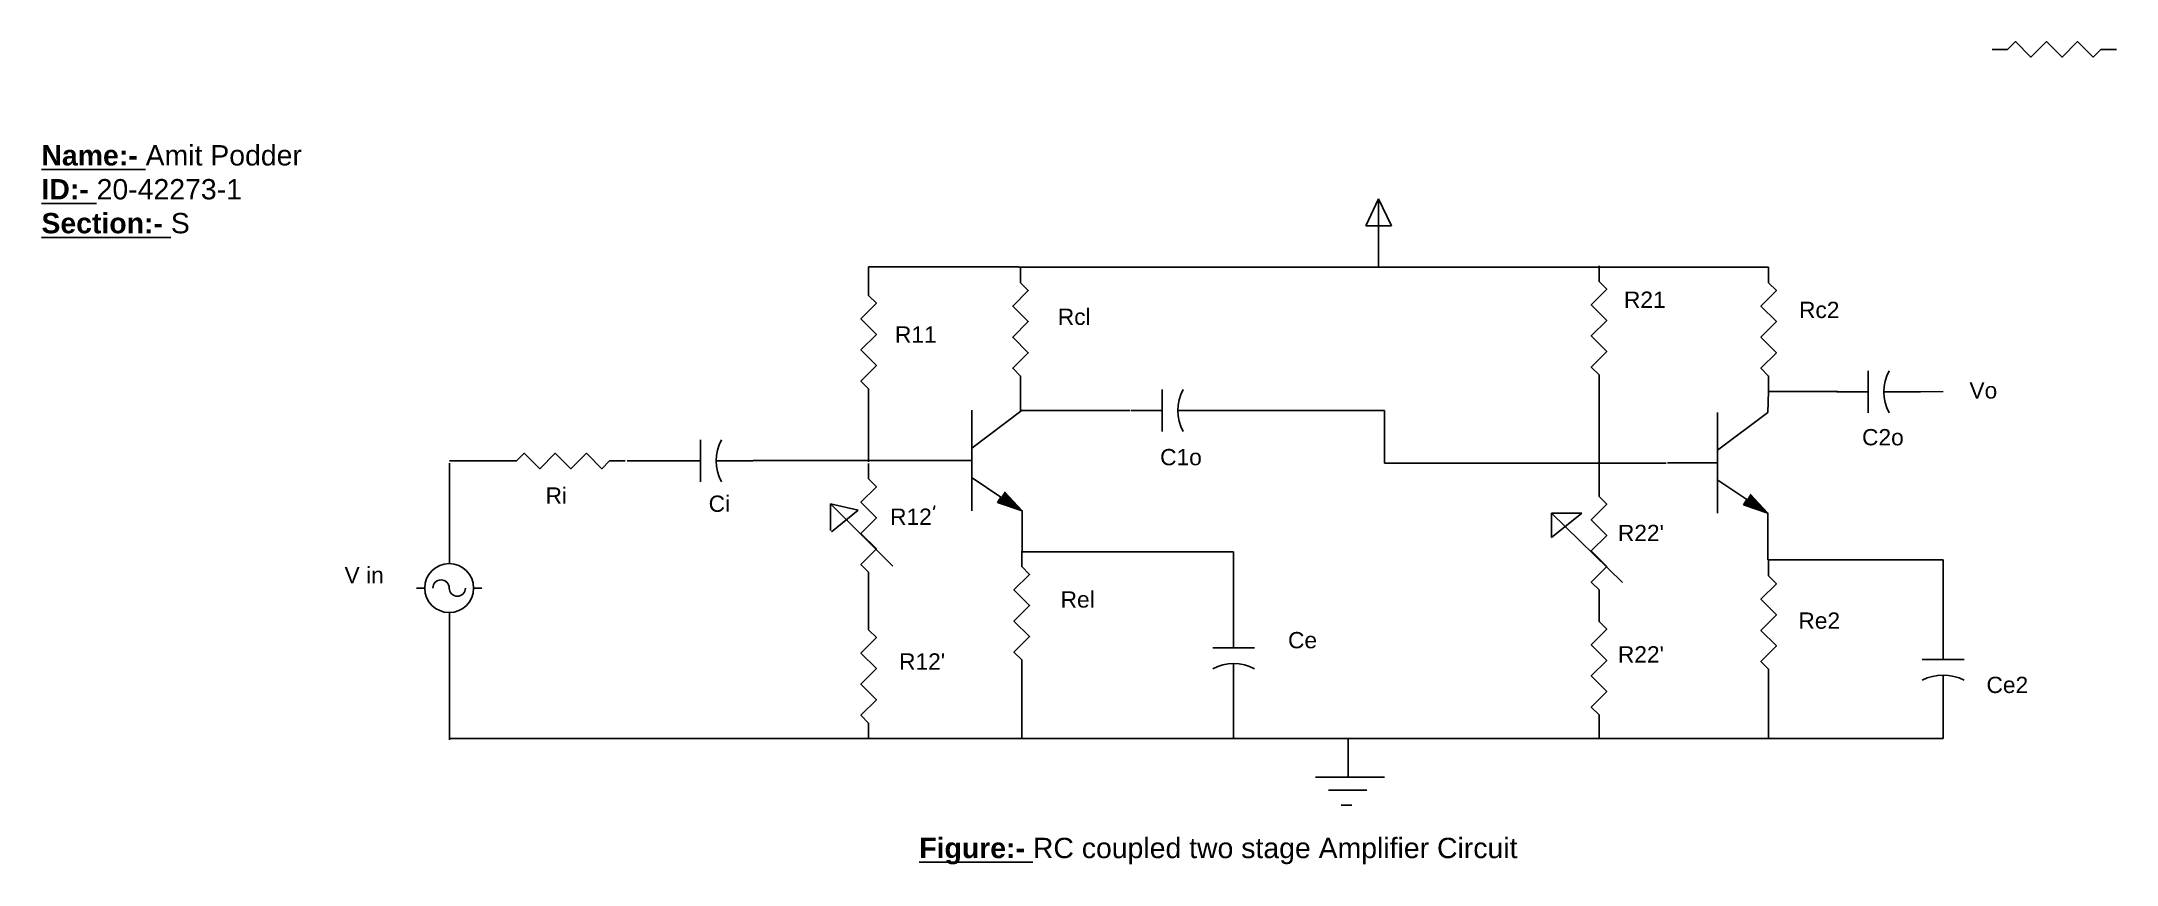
# Model space of a CAD drawing. Header units: inches. Extents: x 1 to 103, y 11 to 52.
import ezdxf

# ---------------------------------------------------------------- set-up
doc = ezdxf.new("R2010")
doc.units = ezdxf.units.IN
doc.header["$MEASUREMENT"] = 0

# ---------------------------------------------------------------- blocks, each defined once
blk = doc.blocks.new('Resistor')
at = {"color": 7}
blk.add_lwpolyline([(0, 0), (0.05, 0), (0.075, 0.025), (0.125, -0.025), (0.175, 0.025), (0.225, -0.025), (0.275, 0.025), (0.325, -0.025), (0.35, 0), (0.4, 0)], dxfattribs=at)
blk = doc.blocks.new('Generator - AC')
at = {"color": 7}
for p, q in [((0, 0), (0.05, 0)), ((0.35, 0), (0.4, 0))]:
    blk.add_line(p, q, dxfattribs=at)
blk.add_circle((0.2, 0), 0.15, dxfattribs=at)
for centre, start, end in [((0.15, 0), 0, 180), ((0.25, 0), 180, 0)]:
    blk.add_arc(centre, 0.05, start, end, dxfattribs=at)
blk = doc.blocks.new('Transistor - NPN')
at = {"color": 7}
for p, q in [((0.199999, 0.2), (0.199999, -0.2)), ((0.399999, 0.2), (0.199999, 0.05)), ((0, 0), (0.199999, 0)), ((0.316132, -0.145536), (0.201153, -0.069033)), ((0.302516, -0.166503), (0.316132, -0.145536)), ((0.329748, -0.124569), (0.399999, -0.2)), ((0.399999, -0.2), (0.302516, -0.166503))]:
    blk.add_line(p, q, dxfattribs=at)
blk.add_solid([(0.302516, -0.166503), (0.399999, -0.2), (0.329748, -0.124569)], dxfattribs=at)
blk = doc.blocks.new('Capacitor')
at = {"color": 7}
for p, q in [((0.15, -0.1), (0.15, 0.1)), ((0.15, 0), (0, 0)), ((0.225, 0), (0.4, 0))]:
    blk.add_line(p, q, dxfattribs=at)
blk.add_arc((0.4375, 0), 0.2125, 151.9275, 208.0725, dxfattribs=at)

msp = doc.modelspace()

# ---------------------------------------------------------------- linework, layer by layer
for p, q in [((66.82, 43.86), (66.19, 42.53)), ((66.82, 43.86), (67.45, 42.53)), ((66.82, 43.86), (66.82, 42.53)), ((66.19, 42.53), (67.45, 42.53)), ((66.82, 42.53), (66.82, 40.5)), ((41.74, 39.87), (41.74, 40.52)), ((41.74, 40.52), (41.74, 40.52)), ((41.74, 40.52), (41.74, 40.52)), ((41.74, 40.52), (49.11, 40.52)), ((49.11, 40.5), (86, 40.5)), ((49.21, 34.76), (49.21, 33.41)), ((41.74, 30.93), (41.74, 33.75)), ((77.66, 34.44), (77.66, 29.96)), ((86, 34.38), (85.96, 33.35)), ((86, 34.38), (89.41, 34.38)), ((93.47, 34.37), (94.58, 34.38)), ((49.29, 33.46), (54.58, 33.46)), ((58.75, 33.45), (67.11, 33.45)), ((67.11, 33.45), (67.11, 30.87)), ((23.65, 30.97), (21.12, 30.97)), ((21.12, 25.93), (21.12, 30.87)), ((23.65, 30.97), (23.65, 30.97)), ((31.93, 30.98), (29.86, 30.98)), ((44.34, 30.99), (36.07, 30.99)), ((67.11, 30.87), (77.66, 30.87)), ((77.66, 30.87), (80.96, 30.87)), ((39.86, 28.86), (39.86, 27.55)), ((39.86, 28.86), (41.22, 28.55)), ((39.86, 28.86), (42.93, 25.79)), ((39.92, 27.49), (41.22, 28.55)), ((40.72, 28.06), (40.72, 28.06)), ((49.29, 28.52), (49.29, 26.51)), ((75.32, 28.4), (75.32, 27.2)), ((75.32, 28.4), (76.82, 28.4)), ((75.32, 27.2), (76.82, 28.4)), ((75.32, 28.4), (78.82, 25)), ((85.96, 28.4), (85.96, 26.11)), ((21.02, 25.92), (21.02, 25.92)), ((21.02, 25.92), (21.02, 25.92)), ((49.29, 26.51), (51.76, 26.51)), ((51.76, 26.51), (52.97, 26.51)), ((52.97, 26.51), (54.35, 26.51)), ((54.35, 26.51), (58.54, 26.51)), ((58.54, 26.51), (59.69, 26.51)), ((59.69, 26.51), (59.69, 26.51)), ((59.69, 26.51), (59.69, 23.21)), ((85.96, 26.11), (94.58, 26.11)), ((94.58, 26.11), (94.58, 22.78)), ((41.74, 24.73), (41.74, 23.29)), ((21.12, 23.52), (21.12, 17.26)), ((49.27, 20.42), (49.27, 17.32)), ((86, 19.96), (86, 17.32)), ((59.69, 19.21), (59.69, 17.32)), ((94.58, 18.64), (94.58, 17.32)), ((77.66, 17.72), (77.66, 17.32)), ((34.69, 17.32), (21.12, 17.32)), ((34.69, 17.32), (41.74, 17.32)), ((41.74, 17.32), (41.74, 17.32)), ((41.74, 17.32), (44.98, 17.32)), ((44.98, 17.32), (44.98, 17.32)), ((44.98, 17.32), (46.76, 17.32)), ((46.76, 17.32), (46.76, 17.32)), ((46.76, 17.32), (47.39, 17.32)), ((47.39, 17.32), (47.39, 17.32)), ((47.39, 17.32), (48.14, 17.32)), ((48.14, 17.32), (49.27, 17.32)), ((49.27, 17.32), (49.27, 17.32)), ((49.27, 17.32), (49.27, 17.32)), ((49.27, 17.32), (49.27, 17.32)), ((49.27, 17.32), (59.75, 17.32)), ((59.75, 17.32), (77.66, 17.32)), ((65.32, 17.32), (65.32, 15.42)), ((77.66, 17.32), (86, 17.32)), ((86, 17.32), (93.09, 17.32)), ((93.09, 17.32), (94.58, 17.32)), ((63.71, 15.42), (67.11, 15.42)), ((64.35, 14.79), (66.24, 14.79)), ((64.98, 14.04), (65.5, 14.04))]:
    msp.add_line(p, q)

# ---------------------------------------------------------------- block references
for name, p, xscale, yscale, zscale in [('Resistor', (96.99, 51.21), 15.29943238313217, 15.29943238313228, 15.29943238313225), ('Capacitor', (89.35, 34.37), 10.29666719923694, 10.29666719923694, 10.29666719923696), ('Capacitor', (54.63, 33.45), 10.29666719923694, 10.29666719923694, 10.29666719923696), ('Transistor - NPN', (44.34, 30.99), 12.36231380239087, 12.36231380239082, 12.36231380239084), ('Transistor - NPN', (81.02, 30.88), 12.36231380239087, 12.36231380239082, 12.36231380239084), ('Capacitor', (31.93, 30.98), 10.29666719923694, 10.29666719923694, 10.29666719923696), ('Resistor', (23.65, 30.97), 15.29943238313217, 15.29943238313228, 15.29943238313225), ('Generator - AC', (19.51, 24.72), 8.012596241330357, 8.012596241330414, 8.012596241330389)]:
    msp.add_blockref(name, p, dxfattribs=dict(xscale=xscale, yscale=yscale, zscale=zscale))
at = {"rotation": 270}
for name, p, xscale, yscale, zscale in [('Resistor', (41.74, 39.87), 15.29943238313217, 15.29943238313228, 15.29943238313225), ('Resistor', (49.21, 40.5), 15.29943238313217, 15.29943238313228, 15.29943238313225), ('Resistor', (77.66, 40.56), 15.29943238313217, 15.29943238313228, 15.29943238313225), ('Resistor', (86, 40.5), 15.29943238313217, 15.29943238313228, 15.29943238313225), ('Resistor', (41.74, 30.85), 15.29943238313217, 15.29943238313228, 15.29943238313225), ('Resistor', (77.66, 29.99), 15.29943238313217, 15.29943238313228, 15.29943238313225), ('Resistor', (49.27, 26.54), 15.29943238313217, 15.29943238313228, 15.29943238313225), ('Resistor', (86, 26.08), 15.29943238313217, 15.29943238313228, 15.29943238313225), ('Resistor', (77.66, 23.84), 15.29943238313217, 15.29943238313228, 15.29943238313225), ('Resistor', (41.74, 23.44), 15.29943238313217, 15.29943238313228, 15.29943238313225), ('Capacitor', (59.69, 23.33), 10.29666719923694, 10.29666719923694, 10.29666719923696), ('Capacitor', (94.58, 22.76), 10.29666719923694, 10.29666719923694, 10.29666719923696)]:
    msp.add_blockref(name, p, dxfattribs=dict(at, xscale=xscale, yscale=yscale, zscale=zscale))

# ---------------------------------------------------------------- texts
for s, insert, char_height, width, attachment_point in [('{\\fArial|b1|i0|c0|p34;\\LName:-\\fArial|b0|i0|c0|p34;\\l Amit Podder\\P\\fArial|b1|i0|c0|p34;\\LID:-\\fArial|b0|i0|c0|p34;\\l 20-42273-1\\P\\fArial|b1|i0|c0|p34;\\LSection:-\\fArial|b0|i0|c0|p34;\\l S}', (1.06, 46.5), 1, 31.9578, 1), ('{\\fArial|b0|i0|c0|p34;R21}', (79.91, 39.3), 0.8, 3.9444, 2), ('{\\fArial|b0|i0|c0|p34;Rc2}', (88.49, 38.8), 0.8, 2.7589, 2), ('{\\fArial|b0|i0|c0|p34;Rcl}', (51.85, 38.46), 0.8, 2.9314, 2), ('{\\fArial|b0|i0|c0|p34;R11}', (44.06, 37.59), 0.8, 2.529, 2), ('{\\fArial|b0|i0|c0|p34;Vo}', (96.56, 34.84), 0.8, 2.2416, 2), ('{\\fArial|b0|i0|c0|p34;C2o}', (91.62, 32.54), 0.8, 1.6669, 2), ('{\\fArial|b0|i0|c0|p34;C1o}', (57.1, 31.56), 0.8, 2.2991, 2), ('{\\fArial|b0|i0|c0|p34;Ri}', (26.38, 29.67), 0.8, 4.5408, 2), ('{\\fArial|b0|i0|c0|p34;Ci}', (34.4, 29.27), 0.8, 2.2991, 2), ("{\\fArial|b0|i0|c0|p34;R12\\fISOCPEUR|b0|i0|c0|p34;'}", (43.94, 28.63), 0.8, 1.9543, 2), ("{\\fArial|b0|i0|c0|p34;R22'}", (79.72, 27.83), 0.8, 2.1267, 2), ('{\\fArial|b0|i0|c0|p34;V in}', (16.93, 25.76), 0.8, 4.7132, 2), ('{\\fArial|b0|i0|c0|p34;Rel}', (52.02, 24.56), 0.8, 3.1613, 2), ('{\\fArial|b0|i0|c0|p34;Re2}', (88.49, 23.52), 0.8, 2.1842, 2), ('{\\fArial|b0|i0|c0|p34;Ce}', (63.08, 22.56), 0.8, 2.7589, 2), ("{\\fArial|b0|i0|c0|p34;R12'}", (44.37, 21.51), 0.8, 2.9314, 2), ("{\\fArial|b0|i0|c0|p34;R22'}", (79.72, 21.86), 0.8, 2.1267, 2), ('{\\fArial|b0|i0|c0|p34;Ce2}', (97.74, 20.36), 0.8, 2.529, 2), ('{\\fArial|b1|i0|c0|p34;\\LFigure:-\\l \\fArial|b0|i0|c0|p34;RC coupled two stage Amplifier Circuit}', (58.94, 12.44), 1, 59.4323, 2)]:
    msp.add_mtext(s, dxfattribs=dict(insert=insert, char_height=char_height, width=width, attachment_point=attachment_point))

doc.saveas('drawing.dxf')
